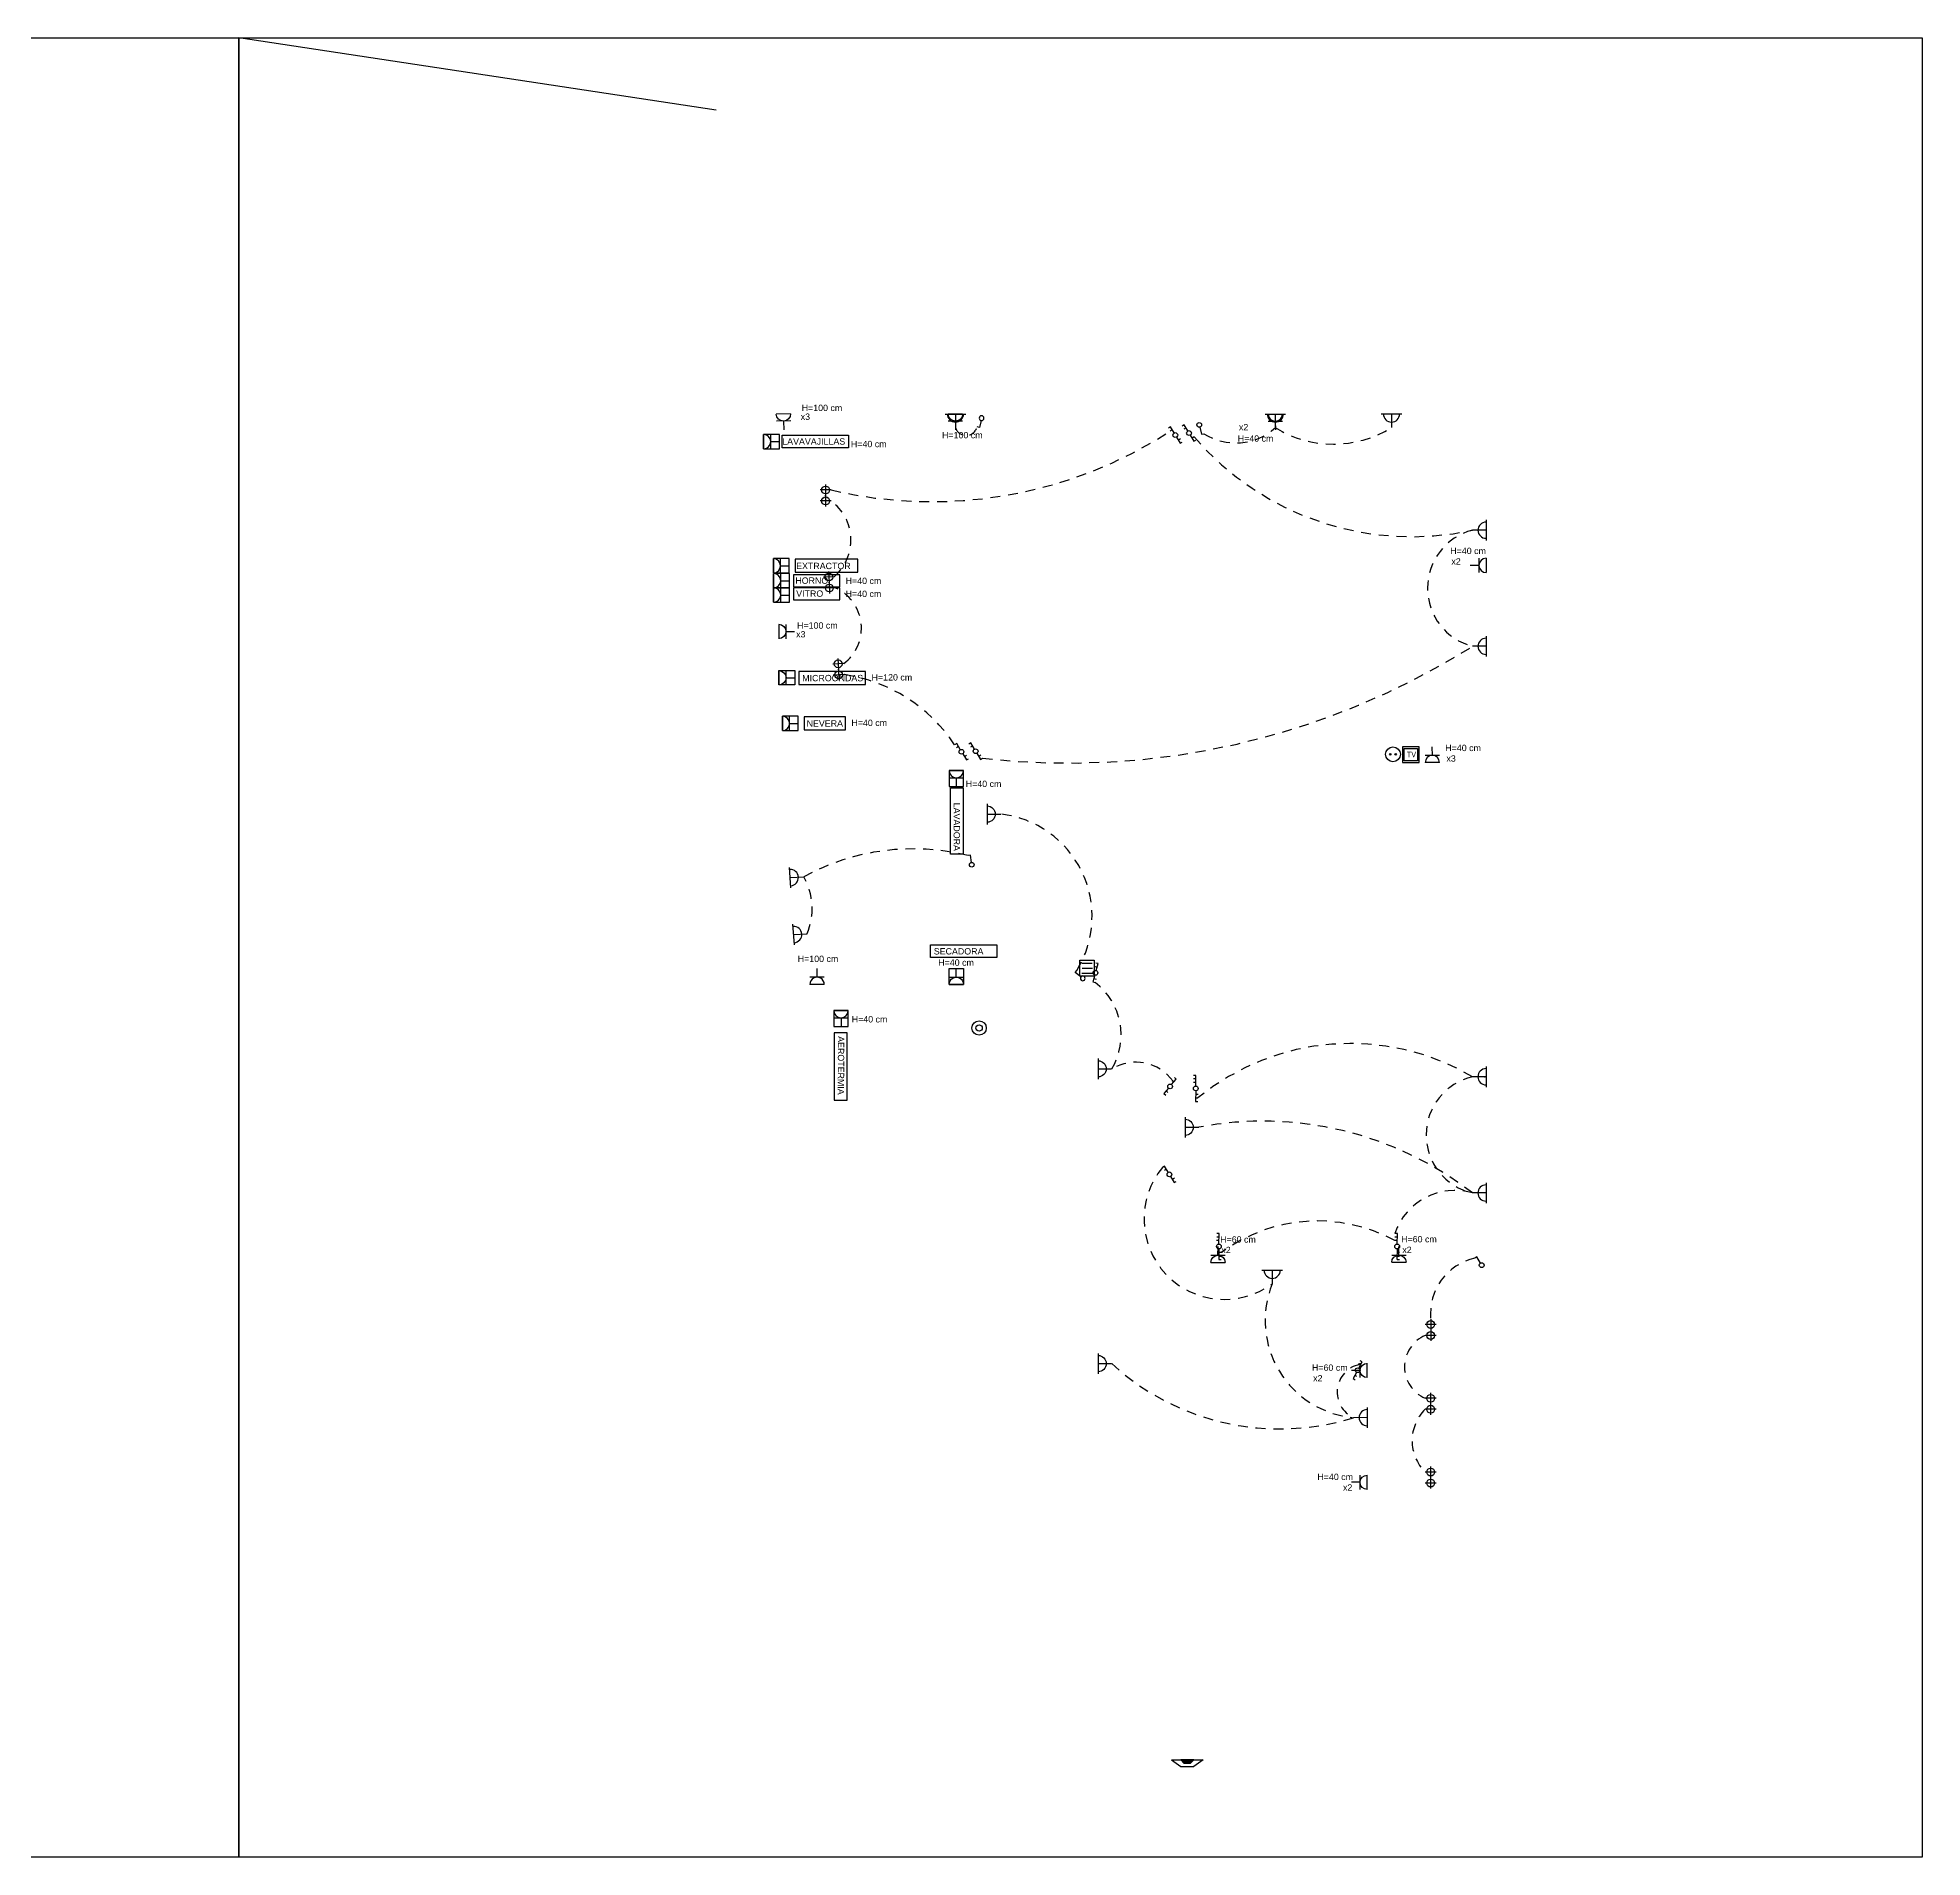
# Model space of a CAD drawing. Header units: metres. Extents: x -92 to 671, y -42 to 91.
# Drawn here: x 402.95 to 426.75, y -41.01 to -18.04 of the extents above; entities that cross this region are included whole.
import ezdxf

# ---------------------------------------------------------------- set-up
doc = ezdxf.new("R2010")
doc.units = ezdxf.units.M
doc.linetypes.add('RAYITAS2', pattern=[0.1875, 0.125, -0.0625])
for name, color, linetype in [('01Texto 1', 220, 'Continuous'), ('03electricidad', 220, 'Continuous'), ('03electricidad - iluminación', 220, 'Continuous'), ('03electricidad 1 - mecanismos', 232, 'Continuous')]:
    doc.layers.add(name, color=color, linetype=linetype)
doc.styles.add('ARIAL', font='arial.ttf')
doc.styles.add('ESTUDIO UNEN', font='')
doc.styles.add('UNEN', font='arial.ttf')
doc.styles.get('ESTUDIO UNEN').set_extended_font_data('Futura Bk BT')

# ---------------------------------------------------------------- blocks, each defined once
blk = doc.blocks.new('A$Cd804442c')
at = {"layer": '03electricidad 1 - mecanismos'}
for radius in [0.0904, 0.0404]:
    blk.add_circle((0.09, 0.09), radius, dxfattribs=at)
blk = doc.blocks.new('A$C1241cc2e')
at = {"layer": '03electricidad 1 - mecanismos', "color": 102}
for p, q in [((0.002, 0), (0, 0.181)), ((0.092, 0.001), (0.09, 0.182)), ((0.091, 0.091), (0.201, 0.092))]:
    blk.add_line(p, q, dxfattribs=at)
blk.add_arc((0.001, 0.09), 0.0904, 270.599, 90.599, dxfattribs=at)
blk = doc.blocks.new('A$C9939526f')
at = {"layer": '03electricidad 1 - mecanismos'}
for p, q in [((0, 0.181), (0.2, 0.181)), ((0, 0), (0, 0.181)), ((0.2, 0), (0, 0)), ((0.038, 0.156), (0.038, 0.025)), ((0.1, 0.155), (0.1, 0.024)), ((0.162, 0.156), (0.162, 0.025)), ((0.2, 0.181), (0.2, 0))]:
    blk.add_line(p, q, dxfattribs=at)
blk = doc.blocks.new('A$C609e2f00')
at = {"layer": '03electricidad 1 - mecanismos', "color": 0, "linetype": 'Continuous'}
for p, q in [((0, 0), (0, 0.181)), ((0.09, 0), (0.09, 0.181)), ((0.09, 0.09), (0.2, 0.09))]:
    blk.add_line(p, q, dxfattribs=at)
at = {"layer": '03electricidad 1 - mecanismos'}
blk.add_lwpolyline([(0, 0.181), (0, 0), (0.2, 0), (0.2, 0.181)], close=True, dxfattribs=at)
at = {"layer": '03electricidad 1 - mecanismos', "color": 0, "linetype": 'Continuous'}
blk.add_arc((0, 0.09), 0.0904, 270, 90, dxfattribs=at)
blk = doc.blocks.new('A$C94945e64')
at = {"layer": '03electricidad 1 - mecanismos'}
for p, q in [((0, 0.2), (0.181, 0.2)), ((0, 0.11), (0.181, 0.11)), ((0.09, 0.11), (0.091, 0))]:
    blk.add_line(p, q, dxfattribs=at)
blk.add_arc((0.09, 0.2), 0.0904, 180.0343, 0.0343, dxfattribs=at)
blk = doc.blocks.new('A$C91bf7df9')
at = {"layer": '03electricidad 1 - mecanismos'}
for points in [[(0, 0), (0.211, 0), (0.211, 0.2), (0, 0.2)], [(0.021, 0.178), (0.187, 0.178), (0.187, 0.022), (0.021, 0.022)]]:
    blk.add_lwpolyline(points, close=True, dxfattribs=at)
at = {"layer": '03electricidad 1 - mecanismos', "insert": (0.053, 0.137), "char_height": 0.0695, "attachment_point": 1, "rotation": 359.9692, "style": 'ESTUDIO UNEN'}
blk.add_mtext_dynamic_manual_height_columns('TV', width=0.54614, gutter_width=17.368, heights=[0], dxfattribs=at)
blk = doc.blocks.new('A$C1ebe7168')
at = {"layer": '03electricidad 1 - mecanismos'}
h = blk.add_hatch(color=256, dxfattribs=at)
h.dxf.hatch_style = 1
h.paths.add_polyline_path([(0.119, 0.093, -1), (0.137, 0.093, -1)])
h.paths.add_polyline_path([(0.049, 0.093, -1), (0.068, 0.093, -1)])
for centre, radius in [((0.093, 0.093), 0.0933), ((0.059, 0.093), 0.00948), ((0.128, 0.093), 0.00948)]:
    blk.add_circle(centre, radius, dxfattribs=at)
blk = doc.blocks.new('Toma de interfono_Toma de interfono')
at = {"layer": '03electricidad 1 - mecanismos'}
blk.add_hatch(color=256, dxfattribs=at).paths.add_polyline_path([(0.0225, 0.045), (0, 0.0225), (0, -0.0225), (0.0225, -0.045)])
for p, q in [((0.0225, 0.11), (0.0225, -0.11)), ((0.0225, -0.11), (-0.0225, -0.045))]:
    blk.add_line(p, q, dxfattribs=at)
blk.add_lwpolyline([(0.0225, 0.11), (-0.0225, 0.045), (-0.0225, -0.045)], dxfattribs=at)
blk.add_lwpolyline([(0.0225, 0.045), (0, 0.0225), (0, -0.0225), (0.0225, -0.045)], close=True, dxfattribs=at)
blk = doc.blocks.new('A$C3bea13b5')
at = {"layer": '03electricidad - iluminación'}
for p, q in [((0.154, 0.232), (0.154, 0)), ((0.154, 0.116), (0, 0.116))]:
    blk.add_line(p, q, dxfattribs=at)
blk.add_arc((0.154, 0.116), 0.0919, 90, 270, dxfattribs=at)
blk = doc.blocks.new('A$C2271a7fb')
at = {"layer": '03electricidad - iluminación'}
for p, q in [((0.058, 0.04), (0.143, 0.071)), ((0.143, 0.071), (0.133, 0.099))]:
    blk.add_line(p, q, dxfattribs=at)
blk.add_circle((0.03, 0.03), 0.03, dxfattribs=at)
blk = doc.blocks.new('A$C9439838d')
at = {"layer": '03electricidad - iluminación'}
for p, q in [((0.067, 0.082), (0, 0.022)), ((0, 0.022), (0.02, 0)), ((0.054, 0.03), (0.033, 0.052)), ((0.112, 0.123), (0.179, 0.183)), ((0.145, 0.153), (0.125, 0.175)), ((0.179, 0.183), (0.158, 0.205))]:
    blk.add_line(p, q, dxfattribs=at)
blk.add_circle((0.089, 0.103), 0.03, dxfattribs=at)

msp = doc.modelspace()

# ---------------------------------------------------------------- linework, layer by layer
msp.add_lwpolyline([(411.517, -18.955), (405.492, -18.04)])
at = {"layer": '01Texto 1'}
for points in [[(379.157, -18.04), (405.492, -18.04), (405.492, -41.007), (379.157, -41.007)], [(405.492, -18.04), (426.747, -18.04), (426.747, -41.007), (405.492, -41.007)]]:
    msp.add_lwpolyline(points, close=True, dxfattribs=at)
at = {"layer": '03electricidad - iluminación'}
for p, q in [((412.969, -23.749), (412.831, -23.749)), ((412.969, -23.887), (412.831, -23.887)), ((413.01, -24.845), (412.872, -24.851)), ((413.016, -24.983), (412.878, -24.989)), ((413.128, -25.941), (412.99, -25.947)), ((413.134, -26.079), (412.996, -26.085)), ((417.576, -31.138), (417.546, -31.138)), ((417.574, -31.273), (417.576, -31.138)), ((417.575, -31.228), (417.545, -31.227)), ((417.576, -31.183), (417.546, -31.182)), ((417.573, -31.333), (417.571, -31.468)), ((417.603, -31.378), (417.573, -31.378)), ((417.572, -31.423), (417.602, -31.423)), ((417.572, -31.468), (417.602, -31.468)), ((417.867, -33.223), (417.837, -33.223)), ((417.868, -33.178), (417.838, -33.178)), ((417.869, -33.134), (417.839, -33.133)), ((417.867, -33.268), (417.869, -33.134)), ((420.118, -33.178), (420.088, -33.178)), ((420.118, -33.223), (420.088, -33.223)), ((420.119, -33.134), (420.089, -33.133)), ((420.117, -33.268), (420.119, -33.134)), ((417.866, -33.328), (417.864, -33.463)), ((417.864, -33.418), (417.894, -33.419)), ((417.864, -33.463), (417.894, -33.464)), ((417.895, -33.374), (417.865, -33.373)), ((420.116, -33.328), (420.114, -33.463)), ((420.145, -33.374), (420.115, -33.373)), ((420.115, -33.418), (420.145, -33.419)), ((420.115, -33.463), (420.145, -33.464)), ((420.609, -34.282), (420.471, -34.282)), ((420.609, -34.421), (420.471, -34.421)), ((420.609, -35.214), (420.471, -35.214)), ((420.609, -35.352), (420.471, -35.352)), ((420.609, -36.145), (420.471, -36.145)), ((420.609, -36.284), (420.471, -36.284))]:
    msp.add_line(p, q, dxfattribs=at)
for points in [[(412.9, -23.68), (412.9, -23.818)], [(412.9, -23.818), (412.9, -23.956)], [(412.938, -24.779), (412.944, -24.917)], [(412.944, -24.917), (412.95, -25.055)], [(413.056, -25.875), (413.062, -26.013)], [(413.062, -26.013), (413.068, -26.151)], [(420.54, -34.213), (420.54, -34.352)], [(420.54, -34.352), (420.54, -34.49)], [(420.54, -35.283), (420.54, -35.145)], [(420.54, -35.421), (420.54, -35.283)], [(420.54, -36.215), (420.54, -36.076)], [(420.54, -36.353), (420.54, -36.215)]]:
    msp.add_lwpolyline(points, dxfattribs=at)
for centre, radius in [((412.9, -23.749), 0.0494), ((412.9, -23.887), 0.0494), ((412.941, -24.848), 0.0494), ((412.947, -24.986), 0.0494), ((413.059, -25.944), 0.0494), ((413.065, -26.082), 0.0494), ((417.574, -31.303), 0.03), ((417.866, -33.298), 0.03), ((420.117, -33.298), 0.03), ((420.54, -34.282), 0.0494), ((420.54, -34.421), 0.0494), ((420.54, -35.214), 0.0494), ((420.54, -35.352), 0.0494), ((420.54, -36.145), 0.0494), ((420.54, -36.284), 0.0494)]:
    msp.add_circle(centre, radius, dxfattribs=at)
at = {"layer": '03electricidad - iluminación', "linetype": 'RAYITAS2'}
for centre, radius, start, end in [((414.241, -18.36), 5.537, 256.7263, 302.954), ((414.675, -22.919), 0.142, 197.2948, 346.4844), ((420.3, -20.714), 3.625, 220.7363, 282.2305), ((418.077, -22.408), 0.748, 237.4326, 312.1944), ((419.311, -21.782), 1.389, 238.153, 301.8887), ((412.607, -24.382), 0.613, 311.0048, 53.8246), ((421.257, -24.989), 0.757, 104.4504, 255.5908), ((412.796, -25.494), 0.557, 306.6681, 66.7224), ((415.966, -17.627), 9.569, 263.4981, 302.2214), ((412.844, -28.078), 2.02, 33.4419, 81.7568), ((414.966, -29.131), 1.299, 328.2213, 83.5715), ((414.005, -31.156), 2.877, 76.0077, 118.6413), ((411.9, -29.034), 0.83, 337.6875, 29.0935), ((415.804, -30.627), 0.828, 328.8571, 52.8886), ((419.526, -33.768), 3.033, 59.4621, 129.3722), ((416.815, -31.557), 0.585, 36.222, 121.1036), ((421.235, -31.889), 0.752, 102.8857, 257.1144), ((418.423, -36.026), 4.31, 52.1611, 100.8598), ((417.937, -32.949), 1.017, 140.2981, 306.2864), ((420.843, -33.385), 0.795, 73.637, 161.5378), ((419.111, -35.029), 2.053, 61.5789, 126.2949), ((421.254, -34.145), 0.717, 102.5152, 185.4365), ((419.683, -34.231), 1.233, 158.0165, 264.6105), ((420.642, -34.817), 0.432, 113.3667, 246.6333), ((418.632, -32.466), 3.135, 227.4602, 287.3607), ((419.714, -35.135), 0.355, 101.6987, 245.6641), ((420.862, -35.749), 0.557, 134.6143, 225.3857)]:
    msp.add_arc(centre, radius, start, end, dxfattribs=at)
at = {"layer": '03electricidad - iluminación'}
for p in [(412.9, -23.818), (421.24, -24.256), (412.944, -24.917), (412.944, -24.917), (413.062, -26.013), (413.062, -26.013), (421.223, -31.156)]:
    msp.add_point(p, dxfattribs=at)
at = {"layer": '03electricidad 1 - mecanismos'}
for points in [[(412.514, -24.624), (412.514, -24.787), (413.307, -24.787), (413.307, -24.624)], [(412.496, -24.822), (412.496, -24.971), (413.08, -24.971), (413.08, -24.822)], [(412.496, -24.986), (412.496, -25.135), (413.08, -25.135), (413.08, -24.986)], [(412.561, -26.04), (412.561, -26.203), (413.402, -26.203), (413.402, -26.04)], [(412.628, -26.614), (412.628, -26.777), (413.153, -26.777), (413.153, -26.614)], [(413.009, -30.603), (413.009, -31.452), (413.174, -31.452), (413.174, -30.603)]]:
    msp.add_lwpolyline(points, close=True, dxfattribs=at)

# ---------------------------------------------------------------- block references
at = {"layer": '03electricidad', "color": 232, "xscale": 1.82238465038384, "yscale": 1.82238465038384, "zscale": 1.82238465038384, "rotation": 90}
msp.add_blockref('Toma de interfono_Toma de interfono', (417.466, -39.819), dxfattribs=at)
at = {"layer": '03electricidad - iluminación', "yscale": 1.11691504811759, "zscale": 1.11691504811759}
for p, xscale, rotation in [((414.669, -22.962), 1.11691504811759, 90.0371837196443), ((418.708, -22.962), 1.11691504811759, 90.0371837196443), ((420.175, -22.961), 1.11691504811759, 90.0371837196443), ((421.068, -24.386), 1.11691504811759, 0.0371832134701206), ((421.068, -25.852), 1.11691504811759, 0.0371832134701206), ((415.112, -27.97), -1.11691504811759, 359.9628167865299), ((412.617, -28.501), 1.11691504811759, 183.8096329290199), ((412.66, -29.22), 1.11691504811759, 183.8096329290199), ((416.512, -31.185), -1.11691504811759, 359.9628167865299), ((421.067, -31.285), 1.11691504811759, 0.0371832134701206), ((417.611, -31.923), -1.11691504811759, 359.9628167865299), ((421.067, -32.752), 1.11691504811759, 0.0371832134701206), ((418.669, -33.769), 1.11691504811759, 90.0743664267195), ((416.512, -34.906), -1.11691504811759, 359.9628167865299), ((419.567, -35.588), 1.11691504811759, 0.0371832134701206)]:
    msp.add_blockref('A$C3bea13b5', p, dxfattribs=dict(at, xscale=xscale, rotation=rotation))
at = {"layer": '03electricidad - iluminación', "xscale": -1}
for p, rotation in [((414.895, -22.809), 97.08986902562378), ((416.166, -29.951), 341.7872317376224)]:
    msp.add_blockref('A$C2271a7fb', p, dxfattribs=dict(at, rotation=rotation))
at = {"layer": '03electricidad - iluminación'}
for name, p, rotation in [('A$C9439838d', (417.399, -23.163), 78.52060535984398), ('A$C9439838d', (417.572, -23.138), 78.52060535984398), ('A$C2271a7fb', (417.592, -22.894), 262.9038347959057), ('A$C9439838d', (414.699, -27.161), 78.52060535984398), ('A$C9439838d', (414.878, -27.154), 78.52060535984398), ('A$C2271a7fb', (414.768, -28.515), 77.58886135778901), ('A$C9439838d', (416.328, -29.709), 212.2398944248492), ('A$C9439838d', (417.325, -31.164), 187.2657223241224), ('A$C9439838d', (417.324, -32.495), 78.52060535984398), ('A$C2271a7fb', (421.219, -33.558), 100.1691294883968), ('A$C9439838d', (419.567, -34.986), 18.98032256174026)]:
    msp.add_blockref(name, p, dxfattribs=dict(at, rotation=rotation))
at = {"layer": '03electricidad 1 - mecanismos', "xscale": -1}
for name, p, rotation in [('A$C94945e64', (412.462, -22.987), 1.320274547434721), ('A$C94945e64', (414.63, -22.99), 0.0343350322513647), ('A$C94945e64', (412.509, -25.445), 90.03433503225143), ('A$C609e2f00', (412.31, -26.029), 180.0000209826808), ('A$C609e2f00', (414.46, -29.989), 270.0000104913493), ('A$C94945e64', (417.764, -33.299), 180), ('A$C94945e64', (420.049, -33.297), 180), ('A$C94945e64', (419.539, -34.953), 270), ('A$C94945e64', (419.539, -36.364), 270)]:
    msp.add_blockref(name, p, dxfattribs=dict(at, rotation=rotation))
at = {"layer": '03electricidad 1 - mecanismos'}
for name, p in [('A$C94945e64', (418.488, -22.99)), ('A$Cd804442c', (414.748, -30.63))]:
    msp.add_blockref(name, p, dxfattribs=at)
for name, p, rotation in [('A$C609e2f00', (412.117, -23.229), 359.9999895086508), ('A$C609e2f00', (412.241, -24.796), 359.9999895086508), ('A$C94945e64', (421.04, -24.611), 270), ('A$C609e2f00', (412.243, -24.984), 359.9999895086508), ('A$C609e2f00', (412.243, -25.165), 359.9999895086508), ('A$C609e2f00', (412.355, -26.786), 359.9999895086508), ('A$C1ebe7168', (420.157, -26.992), 179.986902635024), ('A$C91bf7df9', (420.185, -27.189), 359.986902635024), ('A$C94945e64', (420.651, -26.989), 180), ('A$C609e2f00', (414.46, -27.291), 269.9999895086508), ('A$C9939526f', (416.293, -29.884), 89.99999999999451), ('A$C1241cc2e', (412.883, -29.991), 89.40100219481285), ('A$C609e2f00', (413.005, -30.32), 270)]:
    msp.add_blockref(name, p, dxfattribs=dict(at, rotation=rotation))

# ---------------------------------------------------------------- texts
at = {"layer": '03electricidad 1 - mecanismos', "style": 'UNEN'}
for s, rotation, p in [('x3', 0.016, (412.586, -22.864)), ('H=100 cm', 0.016, (412.598, -22.753)), ('H=100 cm', 0.016, (414.37, -23.097)), ('H=40 cm', 0.016, (413.22, -23.209)), ('EXTRACTOR', 360, (412.528, -24.748)), ('HORNO', 0, (412.518, -24.933)), ('H=40 cm', 0.016, (413.153, -24.936)), ('VITRO', 360, (412.529, -25.097)), ('H=40 cm', 0.016, (413.153, -25.1)), ('H=100 cm', 0.016, (412.54, -25.499)), ('x3', 0.016, (412.528, -25.61)), ('MICROONDAS', 0, (412.605, -26.163)), ('H=120 cm', 0.016, (413.481, -26.154)), ('H=40 cm', 0.016, (413.226, -26.728)), ('NEVERA', 0, (412.66, -26.735)), ('H=40 cm', 0.016, (414.67, -27.499)), ('H=40 cm', 0.016, (414.322, -29.754)), ('H=40 cm', 0.016, (413.23, -30.47))]:
    msp.add_text(s, height=0.08, rotation=rotation, dxfattribs=at).set_placement(p)
for s, p in [('H=40 cm', (418.104, -23.139)), ('x2', (418.119, -22.996)), ('H=40 cm', (420.787, -24.558)), ('x2', (420.802, -24.691)), ('H=40 cm', (420.724, -27.045)), ('x3', (420.739, -27.178)), ('H=60 cm', (417.882, -33.249)), ('x2', (417.897, -33.382)), ('H=60 cm', (420.167, -33.246)), ('x2', (420.182, -33.38)), ('H=60 cm', (419.041, -34.867)), ('x2', (419.056, -35)), ('H=40 cm', (419.109, -36.246)), ('x2', (419.433, -36.379))]:
    msp.add_text(s, height=0.08, dxfattribs=at).set_placement(p)
at = {"layer": '03electricidad 1 - mecanismos', "color": 102, "style": 'UNEN'}
msp.add_text('H=100 cm', height=0.08, dxfattribs=at).set_placement((412.548, -29.707))
at = {"layer": '03electricidad 1 - mecanismos', "insert": (413.148, -23.178), "char_height": 0.08, "attachment_point": 9, "style": 'UNEN', "bg_fill": 16, "box_fill_scale": 1.5, "bg_fill_color": 256, "bg_fill_transparency": 0}
msp.add_mtext_dynamic_manual_height_columns('LAVAVAJILLAS', width=0.75733, gutter_width=12.5, heights=[0], dxfattribs=at)
at = {"layer": '03electricidad 1 - mecanismos', "char_height": 0.08, "style": 'UNEN', "bg_fill": 16, "box_fill_scale": 1.5, "bg_fill_color": 256, "bg_fill_transparency": 0}
for s, insert, attachment_point, rotation in [('LAVADORA', (414.515, -28.305), 9, 270), ('SECADORA', (414.266, -29.613), 7, 0)]:
    msp.add_mtext_dynamic_manual_height_columns(s, width=0.75733, gutter_width=12.5, heights=[0], dxfattribs=dict(at, insert=insert, attachment_point=attachment_point, rotation=rotation))
at = {"layer": '03electricidad 1 - mecanismos', "insert": (413.135, -30.643), "char_height": 0.08, "attachment_point": 1, "rotation": 269.9617, "style": 'ARIAL'}
msp.add_mtext_dynamic_manual_height_columns('AEROTERMIA', width=262.54883, gutter_width=12.5, heights=[0], dxfattribs=at)

doc.saveas('drawing.dxf')
